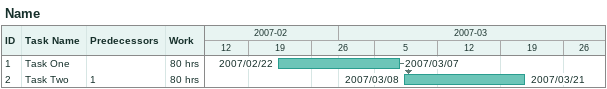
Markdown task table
Name

| ID | Task | Start | Finish | Predecessors | Work (h) |
|---|---|---|---|---|---|
| 1 | Task One | 2007-02-22 | 2007-03-07 |  | 80 |
| 2 | Task Two | 2007-03-08 | 2007-03-21 | 1 | 80 |
